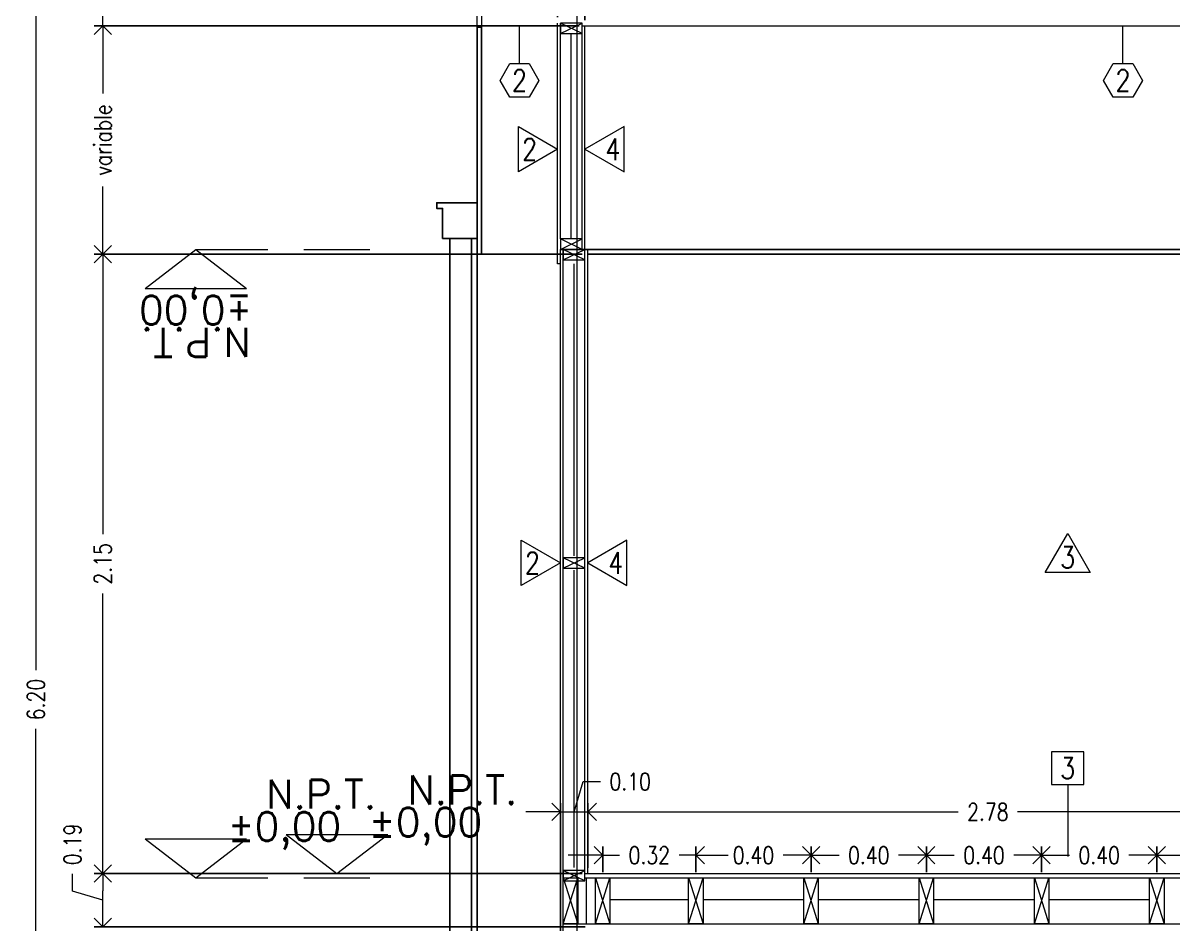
# Model space of a CAD drawing. Header units: inches. Extents: x 10.8 to 60.4, y 12.2 to 79.7.
# Drawn here: x 46.692 to 50.683, y 19.751 to 22.876 of the extents above; entities that cross this region are included whole.
import ezdxf
from ezdxf.enums import TextEntityAlignment as Align

# ---------------------------------------------------------------- set-up
doc = ezdxf.new("R2010")
doc.units = ezdxf.units.IN
doc.header["$MEASUREMENT"] = 0
doc.linetypes.add('HIDDEN', pattern=[0.375, 0.25, -0.125])
doc.layers.get('DEFPOINTS').update_dxf_attribs({"color": 210})
for name, color, linetype, lineweight in [('A-ANNO-DIMS', 3, 'Continuous', 18), ('A-ANNO-SYMB', 3, 'Continuous', 18), ('A-ANNO-TEXT', 3, 'Continuous', 18), ('A-DETL-MBND', 3, 'Continuous', 18), ('A-ELEV-MBE2', 4, 'Continuous', 25), ('A-ELEV-OVHD', 3, 'HIDDEN', 18), ('A-WALL-PATT', 8, 'Continuous', 18), ('A-WALL-STUD', 3, 'Continuous', 18)]:
    doc.layers.add(name, color=color, linetype=linetype, lineweight=lineweight)
doc.styles.add('E-ROMANS', font='romans.shx', dxfattribs={"width": 0.8})
doc.dimstyles.new('E-0050_ARW_12', dxfattribs={"dimscale": 0.001, "dimtxt": 60, "dimasz": 60, "dimexe": 30, "dimexo": 20, "dimgap": 30, "dimtad": 0, "dimzin": 0, "dimdsep": 46, "dimtxsty": 'E-ROMANS', "dimblk": 'OPEN90', "dimcen": 30, "dimclrd": 256, "dimclre": 256, "dimclrt": 256, "dimadec": 0, "dimazin": 0, "dimtfac": 1, "dimtmove": 1, "dimatfit": 3, "dimldrblk": 'OPEN90', "dimfxl": 1, "dimtfill": 1, "dimtolj": 1, "dimtzin": 0, "dimlwd": -1, "dimarcsym": 0})

# ---------------------------------------------------------------- blocks, each defined once
blk = doc.blocks.new('_Open90')
at = {"color": 0, "linetype": 'ByBlock', "lineweight": -2}
for p, q in [((0, 0), (-1, 0)), ((-0.5, 0.5), (0, 0)), ((0, 0), (-0.5, -0.5))]:
    blk.add_line(p, q, dxfattribs=at)
blk = doc.blocks.new('*D1370')
at = {"layer": 'A-ANNO-DIMS', "lineweight": -2, "transparency": 16777216}
for p, q in [((48.7036, 19.9313), (48.7036, 20.0195)), ((49.0266, 19.9313), (49.0266, 20.0195))]:
    blk.add_line(p, q, dxfattribs=at)
at = {"layer": 'A-ANNO-DIMS', "transparency": 16777216}
for p, q in [((48.6436, 19.9895), (48.5836, 19.9895)), ((48.7036, 19.9895), (48.762, 19.9895)), ((49.0266, 19.9895), (48.9683, 19.9895)), ((49.0866, 19.9895), (49.1466, 19.9895))]:
    blk.add_line(p, q, dxfattribs=at)
at = {"layer": 'DEFPOINTS', "color": 0, "transparency": 16777216}
for p in [(49.0266, 19.9895), (48.7036, 19.9113), (49.0266, 19.9113)]:
    blk.add_point(p, dxfattribs=at)
at = {"layer": 'A-ANNO-DIMS', "transparency": 16777216, "xscale": 0.06, "yscale": 0.06, "zscale": 0.06}
blk.add_blockref('_Open90', (48.7036, 19.9895), dxfattribs=at)
at = {"layer": 'A-ANNO-DIMS', "transparency": 16777216, "xscale": 0.06, "yscale": 0.06, "zscale": 0.06, "rotation": 180}
blk.add_blockref('_Open90', (49.0266, 19.9895), dxfattribs=at)
at = {"layer": 'A-ANNO-DIMS', "transparency": 16777216, "insert": (48.8651, 19.9895), "char_height": 0.06, "attachment_point": 5, "style": 'E-ROMANS', "bg_fill": 3, "box_fill_scale": 1.25, "bg_fill_color": 256, "bg_fill_true_color": 13158600, "bg_fill_transparency": 0}
blk.add_mtext('\\A1;0.32', dxfattribs=at)
blk = doc.blocks.new('*D1371')
at = {"layer": 'A-ANNO-DIMS', "lineweight": -2, "transparency": 16777216}
for p, q in [((49.0266, 19.9313), (49.0266, 20.0195)), ((49.4266, 19.9313), (49.4266, 20.0195))]:
    blk.add_line(p, q, dxfattribs=at)
at = {"layer": 'A-ANNO-DIMS', "transparency": 16777216}
for p, q in [((49.0866, 19.9895), (49.1235, 19.9895)), ((49.3666, 19.9895), (49.3298, 19.9895))]:
    blk.add_line(p, q, dxfattribs=at)
at = {"layer": 'DEFPOINTS', "color": 0, "transparency": 16777216}
for p in [(49.4266, 19.9895), (49.0266, 19.9113), (49.4266, 19.9113)]:
    blk.add_point(p, dxfattribs=at)
at = {"layer": 'A-ANNO-DIMS', "transparency": 16777216, "xscale": 0.06, "yscale": 0.06, "zscale": 0.06, "rotation": 180}
blk.add_blockref('_Open90', (49.0266, 19.9895), dxfattribs=at)
at = {"layer": 'A-ANNO-DIMS', "transparency": 16777216, "xscale": 0.06, "yscale": 0.06, "zscale": 0.06}
blk.add_blockref('_Open90', (49.4266, 19.9895), dxfattribs=at)
at = {"layer": 'A-ANNO-DIMS', "transparency": 16777216, "insert": (49.2266, 19.9895), "char_height": 0.06, "attachment_point": 5, "style": 'E-ROMANS', "bg_fill": 3, "box_fill_scale": 1.25, "bg_fill_color": 256, "bg_fill_true_color": 13158600, "bg_fill_transparency": 0}
blk.add_mtext('\\A1;0.40', dxfattribs=at)
blk = doc.blocks.new('*D1372')
at = {"layer": 'A-ANNO-DIMS', "lineweight": -2, "transparency": 16777216}
for p, q in [((49.4266, 19.9313), (49.4266, 20.0195)), ((49.8266, 19.9313), (49.8266, 20.0195))]:
    blk.add_line(p, q, dxfattribs=at)
at = {"layer": 'A-ANNO-DIMS', "transparency": 16777216}
for p, q in [((49.4866, 19.9895), (49.5235, 19.9895)), ((49.7666, 19.9895), (49.7298, 19.9895))]:
    blk.add_line(p, q, dxfattribs=at)
at = {"layer": 'DEFPOINTS', "color": 0, "transparency": 16777216}
for p in [(49.8266, 19.9895), (49.4266, 19.9113), (49.8266, 19.9113)]:
    blk.add_point(p, dxfattribs=at)
at = {"layer": 'A-ANNO-DIMS', "transparency": 16777216, "xscale": 0.06, "yscale": 0.06, "zscale": 0.06, "rotation": 180}
blk.add_blockref('_Open90', (49.4266, 19.9895), dxfattribs=at)
at = {"layer": 'A-ANNO-DIMS', "transparency": 16777216, "xscale": 0.06, "yscale": 0.06, "zscale": 0.06}
blk.add_blockref('_Open90', (49.8266, 19.9895), dxfattribs=at)
at = {"layer": 'A-ANNO-DIMS', "transparency": 16777216, "insert": (49.6266, 19.9895), "char_height": 0.06, "attachment_point": 5, "style": 'E-ROMANS', "bg_fill": 3, "box_fill_scale": 1.25, "bg_fill_color": 256, "bg_fill_true_color": 13158600, "bg_fill_transparency": 0}
blk.add_mtext('\\A1;0.40', dxfattribs=at)
blk = doc.blocks.new('*D1373')
at = {"layer": 'A-ANNO-DIMS', "lineweight": -2, "transparency": 16777216}
for p, q in [((49.8266, 19.9313), (49.8266, 20.0195)), ((50.2266, 19.9313), (50.2266, 20.0195))]:
    blk.add_line(p, q, dxfattribs=at)
at = {"layer": 'A-ANNO-DIMS', "transparency": 16777216}
for p, q in [((49.8866, 19.9895), (49.9235, 19.9895)), ((50.1666, 19.9895), (50.1298, 19.9895))]:
    blk.add_line(p, q, dxfattribs=at)
at = {"layer": 'DEFPOINTS', "color": 0, "transparency": 16777216}
for p in [(50.2266, 19.9895), (49.8266, 19.9113), (50.2266, 19.9113)]:
    blk.add_point(p, dxfattribs=at)
at = {"layer": 'A-ANNO-DIMS', "transparency": 16777216, "xscale": 0.06, "yscale": 0.06, "zscale": 0.06, "rotation": 180}
blk.add_blockref('_Open90', (49.8266, 19.9895), dxfattribs=at)
at = {"layer": 'A-ANNO-DIMS', "transparency": 16777216, "xscale": 0.06, "yscale": 0.06, "zscale": 0.06}
blk.add_blockref('_Open90', (50.2266, 19.9895), dxfattribs=at)
at = {"layer": 'A-ANNO-DIMS', "transparency": 16777216, "insert": (50.0266, 19.9895), "char_height": 0.06, "attachment_point": 5, "style": 'E-ROMANS', "bg_fill": 3, "box_fill_scale": 1.25, "bg_fill_color": 256, "bg_fill_true_color": 13158600, "bg_fill_transparency": 0}
blk.add_mtext('\\A1;0.40', dxfattribs=at)
blk = doc.blocks.new('*D1374')
at = {"layer": 'A-ANNO-DIMS', "lineweight": -2, "transparency": 16777216}
for p, q in [((50.2266, 19.9313), (50.2266, 20.0195)), ((50.6266, 19.9313), (50.6266, 20.0195))]:
    blk.add_line(p, q, dxfattribs=at)
at = {"layer": 'A-ANNO-DIMS', "transparency": 16777216}
for p, q in [((50.2866, 19.9895), (50.3235, 19.9895)), ((50.5666, 19.9895), (50.5298, 19.9895))]:
    blk.add_line(p, q, dxfattribs=at)
at = {"layer": 'DEFPOINTS', "color": 0, "transparency": 16777216}
for p in [(50.6266, 19.9895), (50.2266, 19.9113), (50.6266, 19.9113)]:
    blk.add_point(p, dxfattribs=at)
at = {"layer": 'A-ANNO-DIMS', "transparency": 16777216, "xscale": 0.06, "yscale": 0.06, "zscale": 0.06, "rotation": 180}
blk.add_blockref('_Open90', (50.2266, 19.9895), dxfattribs=at)
at = {"layer": 'A-ANNO-DIMS', "transparency": 16777216, "xscale": 0.06, "yscale": 0.06, "zscale": 0.06}
blk.add_blockref('_Open90', (50.6266, 19.9895), dxfattribs=at)
at = {"layer": 'A-ANNO-DIMS', "transparency": 16777216, "insert": (50.4266, 19.9895), "char_height": 0.06, "attachment_point": 5, "style": 'E-ROMANS', "bg_fill": 3, "box_fill_scale": 1.25, "bg_fill_color": 256, "bg_fill_true_color": 13158600, "bg_fill_transparency": 0}
blk.add_mtext('\\A1;0.40', dxfattribs=at)
blk = doc.blocks.new('*D1375')
at = {"layer": 'A-ANNO-DIMS', "lineweight": -2, "transparency": 16777216}
for p, q in [((50.6266, 19.9313), (50.6266, 20.0195)), ((51.0266, 19.9313), (51.0266, 20.0195))]:
    blk.add_line(p, q, dxfattribs=at)
at = {"layer": 'A-ANNO-DIMS', "transparency": 16777216}
for p, q in [((50.6866, 19.9895), (50.7235, 19.9895)), ((50.9666, 19.9895), (50.9298, 19.9895))]:
    blk.add_line(p, q, dxfattribs=at)
at = {"layer": 'DEFPOINTS', "color": 0, "transparency": 16777216}
for p in [(51.0266, 19.9895), (50.6266, 19.9113), (51.0266, 19.9113)]:
    blk.add_point(p, dxfattribs=at)
at = {"layer": 'A-ANNO-DIMS', "transparency": 16777216, "xscale": 0.06, "yscale": 0.06, "zscale": 0.06, "rotation": 180}
blk.add_blockref('_Open90', (50.6266, 19.9895), dxfattribs=at)
at = {"layer": 'A-ANNO-DIMS', "transparency": 16777216, "xscale": 0.06, "yscale": 0.06, "zscale": 0.06}
blk.add_blockref('_Open90', (51.0266, 19.9895), dxfattribs=at)
at = {"layer": 'A-ANNO-DIMS', "transparency": 16777216, "insert": (50.8266, 19.9895), "char_height": 0.06, "attachment_point": 5, "style": 'E-ROMANS', "bg_fill": 3, "box_fill_scale": 1.25, "bg_fill_color": 256, "bg_fill_true_color": 13158600, "bg_fill_transparency": 0}
blk.add_mtext('\\A1;0.40', dxfattribs=at)
blk = doc.blocks.new('*D1391')
at = {"layer": 'A-ANNO-DIMS', "transparency": 16777216}
for p, q in [((48.5941, 23.8809), (48.6256, 23.9859)), ((48.6256, 23.9859), (48.6856, 23.9859)), ((48.4866, 23.8809), (48.4266, 23.8809)), ((48.5466, 23.8809), (48.6416, 23.8809)), ((48.5466, 23.8809), (48.6416, 23.8809)), ((48.7016, 23.8809), (48.7616, 23.8809))]:
    blk.add_line(p, q, dxfattribs=at)
at = {"layer": 'A-ANNO-DIMS', "lineweight": -2, "transparency": 16777216}
for p, q in [((48.5466, 22.8963), (48.5466, 23.9109)), ((48.6416, 22.8863), (48.6416, 23.9109))]:
    blk.add_line(p, q, dxfattribs=at)
at = {"layer": 'DEFPOINTS', "color": 0, "transparency": 16777216}
for p in [(48.6416, 23.8809), (48.5466, 22.8763), (48.6416, 22.8663)]:
    blk.add_point(p, dxfattribs=at)
at = {"layer": 'A-ANNO-DIMS', "transparency": 16777216, "xscale": 0.06, "yscale": 0.06, "zscale": 0.06}
blk.add_blockref('_Open90', (48.5466, 23.8809), dxfattribs=at)
at = {"layer": 'A-ANNO-DIMS', "transparency": 16777216, "xscale": 0.06, "yscale": 0.06, "zscale": 0.06, "rotation": 180}
blk.add_blockref('_Open90', (48.6416, 23.8809), dxfattribs=at)
at = {"layer": 'A-ANNO-DIMS', "transparency": 16777216, "insert": (48.7888, 23.9859), "char_height": 0.06, "attachment_point": 5, "style": 'E-ROMANS', "bg_fill": 3, "box_fill_scale": 1.25, "bg_fill_color": 256, "bg_fill_true_color": 13158600, "bg_fill_transparency": 0}
blk.add_mtext('\\A1;0.10', dxfattribs=at)
blk = doc.blocks.new('*D1392')
at = {"layer": 'A-ANNO-DIMS', "lineweight": -2, "transparency": 16777216}
for p, q in [((48.6416, 22.8863), (48.6416, 23.9109)), ((51.4286, 22.8963), (51.4286, 23.9109))]:
    blk.add_line(p, q, dxfattribs=at)
at = {"layer": 'A-ANNO-DIMS', "transparency": 16777216}
for p, q in [((48.7016, 23.8809), (49.9331, 23.8809)), ((51.3686, 23.8809), (50.1371, 23.8809))]:
    blk.add_line(p, q, dxfattribs=at)
at = {"layer": 'DEFPOINTS', "color": 0, "transparency": 16777216}
for p in [(51.4286, 23.8809), (51.4286, 22.8763), (48.6416, 22.8663)]:
    blk.add_point(p, dxfattribs=at)
at = {"layer": 'A-ANNO-DIMS', "transparency": 16777216, "xscale": 0.06, "yscale": 0.06, "zscale": 0.06, "rotation": 180}
blk.add_blockref('_Open90', (48.6416, 23.8809), dxfattribs=at)
at = {"layer": 'A-ANNO-DIMS', "transparency": 16777216, "xscale": 0.06, "yscale": 0.06, "zscale": 0.06}
blk.add_blockref('_Open90', (51.4286, 23.8809), dxfattribs=at)
at = {"layer": 'A-ANNO-DIMS', "transparency": 16777216, "insert": (50.0351, 23.8809), "char_height": 0.06, "attachment_point": 5, "style": 'E-ROMANS', "bg_fill": 3, "box_fill_scale": 1.25, "bg_fill_color": 256, "bg_fill_true_color": 13158600, "bg_fill_transparency": 0}
blk.add_mtext('\\A1;2.79', dxfattribs=at)
blk = doc.blocks.new('*D1306')
at = {"layer": 'A-ANNO-DIMS', "transparency": 16777216}
for p, q in [((46.8633, 19.8653), (46.8633, 19.9253)), ((46.9683, 19.8338), (46.8633, 19.8653)), ((46.9683, 19.8013), (46.9683, 19.8663))]:
    blk.add_line(p, q, dxfattribs=at)
at = {"layer": 'A-ANNO-DIMS', "lineweight": -2, "transparency": 16777216}
for p, q in [((48.6316, 19.9263), (46.9383, 19.9263)), ((48.6426, 19.7413), (46.9383, 19.7413))]:
    blk.add_line(p, q, dxfattribs=at)
at = {"layer": 'DEFPOINTS', "color": 0, "transparency": 16777216}
for p in [(46.9683, 19.9263), (48.6516, 19.9263), (48.6626, 19.7413)]:
    blk.add_point(p, dxfattribs=at)
at = {"layer": 'A-ANNO-DIMS', "transparency": 16777216, "xscale": 0.06, "yscale": 0.06, "zscale": 0.06}
for p, rotation in [((46.9683, 19.9263), 90), ((46.9683, 19.7413), 270)]:
    blk.add_blockref('_Open90', p, dxfattribs=dict(at, rotation=rotation))
at = {"layer": 'A-ANNO-DIMS', "transparency": 16777216, "insert": (46.8633, 20.0273), "char_height": 0.06, "attachment_point": 5, "rotation": 90, "style": 'E-ROMANS', "bg_fill": 3, "box_fill_scale": 1.25, "bg_fill_color": 256, "bg_fill_true_color": 13158600, "bg_fill_transparency": 0}
blk.add_mtext('\\A1;0.19', dxfattribs=at)
blk = doc.blocks.new('*D1396')
at = {"layer": 'A-ANNO-DIMS', "lineweight": -2, "transparency": 16777216}
for p, q in [((48.6316, 22.0745), (46.9383, 22.0745)), ((48.6316, 19.9263), (46.9383, 19.9263))]:
    blk.add_line(p, q, dxfattribs=at)
at = {"layer": 'A-ANNO-DIMS', "transparency": 16777216}
for p, q in [((46.9683, 22.0145), (46.9683, 21.1036)), ((46.9683, 19.9863), (46.9683, 20.8973))]:
    blk.add_line(p, q, dxfattribs=at)
at = {"layer": 'DEFPOINTS', "color": 0, "transparency": 16777216}
for p in [(46.9683, 22.0745), (48.6516, 22.0745), (48.6516, 19.9263)]:
    blk.add_point(p, dxfattribs=at)
at = {"layer": 'A-ANNO-DIMS', "transparency": 16777216, "xscale": 0.06, "yscale": 0.06, "zscale": 0.06}
for p, rotation in [((46.9683, 22.0745), 90), ((46.9683, 19.9263), 270)]:
    blk.add_blockref('_Open90', p, dxfattribs=dict(at, rotation=rotation))
at = {"layer": 'A-ANNO-DIMS', "transparency": 16777216, "insert": (46.9683, 21.0004), "char_height": 0.06, "attachment_point": 5, "rotation": 90, "style": 'E-ROMANS', "bg_fill": 3, "box_fill_scale": 1.25, "bg_fill_color": 256, "bg_fill_true_color": 13158600, "bg_fill_transparency": 0}
blk.add_mtext('\\A1;2.15', dxfattribs=at)
blk = doc.blocks.new('*D1397')
at = {"layer": 'A-ANNO-DIMS', "lineweight": -2, "transparency": 16777216}
for p, q in [((48.6216, 22.8663), (46.9383, 22.8663)), ((48.6316, 22.0745), (46.9383, 22.0745))]:
    blk.add_line(p, q, dxfattribs=at)
at = {"layer": 'A-ANNO-DIMS', "transparency": 16777216}
for p, q in [((46.9683, 22.8063), (46.9683, 22.6319)), ((46.9683, 22.1345), (46.9683, 22.309))]:
    blk.add_line(p, q, dxfattribs=at)
at = {"layer": 'DEFPOINTS', "color": 0, "transparency": 16777216}
for p in [(46.9683, 22.8663), (48.6416, 22.8663), (48.6516, 22.0745)]:
    blk.add_point(p, dxfattribs=at)
at = {"layer": 'A-ANNO-DIMS', "transparency": 16777216, "xscale": 0.06, "yscale": 0.06, "zscale": 0.06}
for p, rotation in [((46.9683, 22.8663), 90), ((46.9683, 22.0745), 270)]:
    blk.add_blockref('_Open90', p, dxfattribs=dict(at, rotation=rotation))
at = {"layer": 'A-ANNO-DIMS', "transparency": 16777216, "insert": (46.9683, 22.4704), "char_height": 0.06, "attachment_point": 5, "rotation": 90, "style": 'E-ROMANS', "bg_fill": 3, "box_fill_scale": 1.25, "bg_fill_color": 256, "bg_fill_true_color": 13158600, "bg_fill_transparency": 0}
blk.add_mtext('\\A1;variable', dxfattribs=at)
blk = doc.blocks.new('*D1307')
at = {"layer": 'A-ANNO-DIMS', "transparency": 16777216}
for p, q in [((46.9683, 23.0923), (46.9683, 23.1523)), ((46.8633, 22.9808), (46.8633, 23.0408)), ((46.9683, 22.8663), (46.9683, 23.0323)), ((46.9683, 22.8663), (46.9683, 23.0323)), ((46.9683, 22.9493), (46.8633, 22.9808)), ((46.9683, 22.8063), (46.9683, 22.7463))]:
    blk.add_line(p, q, dxfattribs=at)
at = {"layer": 'A-ANNO-DIMS', "lineweight": -2, "transparency": 16777216}
for p, q in [((48.2476, 23.0323), (46.9383, 23.0323)), ((48.6216, 22.8663), (46.9383, 22.8663))]:
    blk.add_line(p, q, dxfattribs=at)
at = {"layer": 'DEFPOINTS', "color": 0, "transparency": 16777216}
for p in [(46.9683, 23.0323), (48.2676, 23.0323), (48.6416, 22.8663)]:
    blk.add_point(p, dxfattribs=at)
at = {"layer": 'A-ANNO-DIMS', "transparency": 16777216, "xscale": 0.06, "yscale": 0.06, "zscale": 0.06}
for p, rotation in [((46.9683, 23.0323), 270), ((46.9683, 22.8663), 90)]:
    blk.add_blockref('_Open90', p, dxfattribs=dict(at, rotation=rotation))
at = {"layer": 'A-ANNO-DIMS', "transparency": 16777216, "insert": (46.8633, 23.144), "char_height": 0.06, "attachment_point": 5, "rotation": 90, "style": 'E-ROMANS', "bg_fill": 3, "box_fill_scale": 1.25, "bg_fill_color": 256, "bg_fill_true_color": 13158600, "bg_fill_transparency": 0}
blk.add_mtext('\\A1;0.17', dxfattribs=at)
blk = doc.blocks.new('*D1308')
at = {"layer": 'A-ANNO-DIMS', "lineweight": -2, "transparency": 16777216}
for p, q in [((48.2351, 23.6283), (46.7065, 23.6283)), ((48.5576, 17.4313), (46.7065, 17.4313))]:
    blk.add_line(p, q, dxfattribs=at)
at = {"layer": 'A-ANNO-DIMS', "transparency": 16777216}
for p, q in [((46.7365, 23.5683), (46.7365, 20.6318)), ((46.7365, 17.4913), (46.7365, 20.4278))]:
    blk.add_line(p, q, dxfattribs=at)
at = {"layer": 'DEFPOINTS', "color": 0, "transparency": 16777216}
for p in [(46.7365, 23.6283), (48.2551, 23.6283), (48.5776, 17.4313)]:
    blk.add_point(p, dxfattribs=at)
at = {"layer": 'A-ANNO-DIMS', "transparency": 16777216, "xscale": 0.06, "yscale": 0.06, "zscale": 0.06}
for p, rotation in [((46.7365, 23.6283), 90), ((46.7365, 17.4313), 270)]:
    blk.add_blockref('_Open90', p, dxfattribs=dict(at, rotation=rotation))
at = {"layer": 'A-ANNO-DIMS', "transparency": 16777216, "insert": (46.7365, 20.5298), "char_height": 0.06, "attachment_point": 5, "rotation": 90, "style": 'E-ROMANS', "bg_fill": 3, "box_fill_scale": 1.25, "bg_fill_color": 256, "bg_fill_true_color": 13158600, "bg_fill_transparency": 0}
blk.add_mtext('\\A1;6.20', dxfattribs=at)
blk = doc.blocks.new('*D1403')
at = {"layer": 'A-ANNO-DIMS', "transparency": 16777216}
for p, q in [((48.6041, 20.14), (48.6356, 20.245)), ((48.6356, 20.245), (48.6956, 20.245)), ((48.4966, 20.14), (48.4366, 20.14)), ((48.5566, 20.14), (48.6516, 20.14)), ((48.5566, 20.14), (48.6516, 20.14)), ((48.7116, 20.14), (48.7716, 20.14))]:
    blk.add_line(p, q, dxfattribs=at)
at = {"layer": 'A-ANNO-DIMS', "lineweight": -2, "transparency": 16777216}
for p, q in [((48.5566, 19.7213), (48.5566, 20.17)), ((48.6516, 19.9463), (48.6516, 20.17))]:
    blk.add_line(p, q, dxfattribs=at)
at = {"layer": 'DEFPOINTS', "color": 0, "transparency": 16777216}
for p in [(48.6516, 20.14), (48.6516, 19.9263), (48.5566, 19.7013)]:
    blk.add_point(p, dxfattribs=at)
at = {"layer": 'A-ANNO-DIMS', "transparency": 16777216, "xscale": 0.06, "yscale": 0.06, "zscale": 0.06}
blk.add_blockref('_Open90', (48.5566, 20.14), dxfattribs=at)
at = {"layer": 'A-ANNO-DIMS', "transparency": 16777216, "xscale": 0.06, "yscale": 0.06, "zscale": 0.06, "rotation": 180}
blk.add_blockref('_Open90', (48.6516, 20.14), dxfattribs=at)
at = {"layer": 'A-ANNO-DIMS', "transparency": 16777216, "insert": (48.7988, 20.245), "char_height": 0.06, "attachment_point": 5, "style": 'E-ROMANS', "bg_fill": 3, "box_fill_scale": 1.25, "bg_fill_color": 256, "bg_fill_true_color": 13158600, "bg_fill_transparency": 0}
blk.add_mtext('\\A1;0.10', dxfattribs=at)
blk = doc.blocks.new('*D1404')
at = {"layer": 'A-ANNO-DIMS', "lineweight": -2, "transparency": 16777216}
for p, q in [((48.6516, 19.9463), (48.6516, 20.17)), ((51.4286, 19.9463), (51.4286, 20.17))]:
    blk.add_line(p, q, dxfattribs=at)
at = {"layer": 'A-ANNO-DIMS', "transparency": 16777216}
for p, q in [((48.7116, 20.14), (49.937, 20.14)), ((51.3686, 20.14), (50.1433, 20.14))]:
    blk.add_line(p, q, dxfattribs=at)
at = {"layer": 'DEFPOINTS', "color": 0, "transparency": 16777216}
for p in [(51.4286, 20.14), (48.6516, 19.9263), (51.4286, 19.9263)]:
    blk.add_point(p, dxfattribs=at)
at = {"layer": 'A-ANNO-DIMS', "transparency": 16777216, "xscale": 0.06, "yscale": 0.06, "zscale": 0.06, "rotation": 180}
blk.add_blockref('_Open90', (48.6516, 20.14), dxfattribs=at)
at = {"layer": 'A-ANNO-DIMS', "transparency": 16777216, "xscale": 0.06, "yscale": 0.06, "zscale": 0.06}
blk.add_blockref('_Open90', (51.4286, 20.14), dxfattribs=at)
at = {"layer": 'A-ANNO-DIMS', "transparency": 16777216, "insert": (50.0401, 20.14), "char_height": 0.06, "attachment_point": 5, "style": 'E-ROMANS', "bg_fill": 3, "box_fill_scale": 1.25, "bg_fill_color": 256, "bg_fill_true_color": 13158600, "bg_fill_transparency": 0}
blk.add_mtext('\\A1;2.78', dxfattribs=at)

msp = doc.modelspace()

# ---------------------------------------------------------------- linework, layer by layer
at = {"layer": 'A-ANNO-SYMB'}
for p, q in [((48.4146, 22.7355), (48.4146, 22.8663)), ((50.509, 22.7355), (50.509, 22.8663))]:
    msp.add_line(p, q, dxfattribs=at)
at = {"layer": 'A-ANNO-SYMB', "linetype": 'HIDDEN'}
for p, q in [((47.2912, 22.0913), (47.8952, 22.0913)), ((47.2912, 19.9113), (47.8952, 19.9113))]:
    msp.add_line(p, q, dxfattribs=at)
at = {"layer": 'A-ANNO-SYMB'}
for points in [[(48.3809, 22.6188), (48.3473, 22.6771), (48.3809, 22.7355), (48.4483, 22.7355), (48.4819, 22.6771), (48.4483, 22.6188)], [(50.4753, 22.6188), (50.4417, 22.6771), (50.4753, 22.7355), (50.5427, 22.7355), (50.5763, 22.6771), (50.5427, 22.6188)], [(50.3173, 21.1062), (50.3957, 20.9703), (50.2389, 20.9703)]]:
    msp.add_lwpolyline(points, close=True, dxfattribs=at)
at = {"layer": 'A-ANNO-SYMB', "linetype": 'HIDDEN'}
msp.add_lwpolyline([(47.7811, 19.9263), (47.8952, 19.9263)], dxfattribs=at)
at = {"layer": 'A-DETL-MBND'}
for p, q in [((48.5466, 22.8663), (48.2826, 22.8663)), ((48.6316, 22.8663), (51.4286, 22.8663)), ((48.6416, 19.9263), (48.6416, 22.0913)), ((48.6516, 19.9263), (48.6516, 22.0913))]:
    msp.add_line(p, q, dxfattribs=at)
for points in [[(48.5566, 22.0413), (48.5466, 22.0413), (48.5466, 22.8763)], [(48.5566, 22.1273), (48.5566, 22.8763)], [(48.6316, 22.0913), (48.6416, 22.0913), (48.6416, 22.8663)], [(48.6316, 22.1273), (48.6316, 22.8403)], [(48.5666, 19.7013), (48.5566, 19.7013), (48.5566, 22.0913)], [(48.5666, 22.0913), (48.5566, 22.0913)], [(48.5666, 19.7513), (48.5666, 22.0913)], [(48.6416, 22.0913), (48.6516, 22.0913)], [(48.6416, 19.9263), (55.4906, 19.9263)], [(48.6416, 19.9113), (55.4906, 19.9113)], [(48.5776, 17.3013), (48.5666, 17.3013), (48.5666, 19.7513)], [(48.5666, 19.7513), (55.4796, 19.7513)]]:
    msp.add_lwpolyline(points, dxfattribs=at)
at = {"layer": 'A-ELEV-MBE2'}
for p, q in [((48.2676, 22.0745), (48.5466, 22.0745)), ((48.2676, 22.0745), (48.2676, 17.3013)), ((48.6516, 22.0745), (51.4286, 22.0745))]:
    msp.add_line(p, q, dxfattribs=at)
for points in [[(48.2676, 22.8613), (48.2676, 22.0745)], [(48.2826, 22.8613), (48.2826, 22.0745)], [(48.2676, 22.2531), (48.1276, 22.2531), (48.1276, 22.2331), (48.1476, 22.2331), (48.1476, 22.1293), (48.2676, 22.1293)], [(48.1726, 17.3013), (48.1726, 22.1293)], [(48.2476, 22.1293), (48.2476, 17.3013)]]:
    msp.add_lwpolyline(points, dxfattribs=at)
at = {"layer": 'A-ELEV-OVHD'}
for points in [[(48.5466, 22.4386), (48.4108, 22.3602), (48.4108, 22.5171)], [(48.6416, 22.4386), (48.7775, 22.3602), (48.7775, 22.5171)], [(48.5566, 21.0038), (48.4208, 20.9254), (48.4208, 21.0823)], [(48.6516, 21.0038), (48.7875, 20.9254), (48.7875, 21.0823)], [(50.3735, 20.348), (50.261, 20.348), (50.261, 20.2355), (50.3735, 20.2355)]]:
    msp.add_lwpolyline(points, close=True, dxfattribs=at)
at = {"layer": 'A-WALL-PATT', "ltscale": 0.1}
for p, q in [((48.5941, 22.1273), (48.5941, 22.8403)), ((48.6041, 21.0288), (48.6041, 22.0413)), ((48.7286, 19.8363), (49.0016, 19.8363)), ((49.0516, 19.8363), (49.4016, 19.8363)), ((49.4516, 19.8363), (49.8016, 19.8363)), ((49.8516, 19.8363), (50.2016, 19.8363)), ((50.2516, 19.8363), (50.6016, 19.8363))]:
    msp.add_line(p, q, dxfattribs=at)
at = {"layer": 'A-WALL-STUD'}
for points in [[(48.2826, 23.0323), (48.2826, 22.8763), (48.2826, 22.8613), (48.2676, 22.8613), (48.2676, 23.0323), (48.2826, 23.0323)], [(48.6786, 19.7513), (48.6786, 19.9113), (48.7286, 19.9113), (48.7286, 19.7513), (48.6786, 19.7513), (48.7286, 19.9113)], [(48.6786, 19.9113), (48.7286, 19.7513)], [(49.0016, 19.7513), (49.0016, 19.9113), (49.0516, 19.9113), (49.0516, 19.7513), (49.0016, 19.7513), (49.0516, 19.9113)], [(49.0016, 19.9113), (49.0516, 19.7513)], [(49.4016, 19.7513), (49.4016, 19.9113), (49.4516, 19.9113), (49.4516, 19.7513), (49.4016, 19.7513), (49.4516, 19.9113)], [(49.4016, 19.9113), (49.4516, 19.7513)], [(49.8016, 19.7513), (49.8016, 19.9113), (49.8516, 19.9113), (49.8516, 19.7513), (49.8016, 19.7513), (49.8516, 19.9113)], [(49.8016, 19.9113), (49.8516, 19.7513)], [(50.2016, 19.7513), (50.2016, 19.9113), (50.2516, 19.9113), (50.2516, 19.7513), (50.2016, 19.7513), (50.2516, 19.9113)], [(50.2016, 19.9113), (50.2516, 19.7513)], [(50.6016, 19.7513), (50.6016, 19.9113), (50.6516, 19.9113), (50.6516, 19.7513), (50.6016, 19.7513), (50.6516, 19.9113)], [(50.6016, 19.9113), (50.6516, 19.7513)]]:
    msp.add_lwpolyline(points, dxfattribs=at)

# ---------------------------------------------------------------- texts
at = {"layer": 'A-ANNO-TEXT', "char_height": 0.075, "attachment_point": 5, "style": 'E-ROMANS'}
for s, insert, rotation in [('\\pi-0.45,l0.45,t0.45;2', (48.4146, 22.6771), 359.9995), ('\\pi-0.45,l0.45,t0.45;2', (50.509, 22.6771), 359.9995), ('\\pi-0.45,l0.45,t0.45;2', (48.4497, 22.4386), 359.9995), ('\\pi-0.45,l0.45,t0.45;4', (48.7385, 22.4386), 0.0005), ('\\pi-0.45,l0.45,t0.45;2', (48.4597, 21.0038), 359.9995), ('\\pi-0.45,l0.45,t0.45;4', (48.7485, 21.0038), 0.0005), ('\\pi-0.45,l0.45,t0.45;3', (50.3173, 21.0229), 359.9995), ('\\pi-0.45,l0.45,t0.45;3', (50.3173, 20.2918), 359.9995)]:
    msp.add_mtext(s, dxfattribs=dict(at, insert=insert, rotation=rotation))

# ---------------------------------------------------------------- next in the draw order: dimensions: what is measured, and where the dimension line sits
at = {"layer": 'A-ANNO-DIMS'}
dim = msp.add_linear_dim(base=(49.0266, 19.9895), p1=(48.7036, 19.9113), p2=(49.0266, 19.9113), dimstyle='E-0050_ARW_12', dxfattribs=at)
dim.commit()
dim.dimension.update_dxf_attribs({"geometry": '*D1370', "text_midpoint": (48.8651, 19.9895)})

# ---------------------------------------------------------------- next in the draw order: linework, layer by layer
at = {"layer": 'A-ANNO-SYMB'}
msp.add_line((48.6151, 15.8818), (48.6151, 24.4916), dxfattribs=at)
at = {"layer": 'A-WALL-PATT', "ltscale": 0.1}
for p, q in [((48.6041, 19.9473), (48.6041, 20.9788)), ((48.6466, 19.7513), (48.6466, 19.9113))]:
    msp.add_line(p, q, dxfattribs=at)

# ---------------------------------------------------------------- next in the draw order: dimensions: what is measured, and where the dimension line sits
at = {"layer": 'A-ANNO-DIMS'}
dim = msp.add_linear_dim(base=(49.4266, 19.9895), p1=(49.0266, 19.9113), p2=(49.4266, 19.9113), dimstyle='E-0050_ARW_12', dxfattribs=at)
dim.commit()
dim.dimension.update_dxf_attribs({"geometry": '*D1371', "text_midpoint": (49.2266, 19.9895)})

# ---------------------------------------------------------------- next in the draw order: dimensions: what is measured, and where the dimension line sits
for base, p1, p2, picture, middle in [((48.6416122045, 23.8809407177), (48.5466122045, 22.8763381737), (48.6416122045, 22.8663381737), '*D1391', (48.7156122045, 23.9859407177)), ((49.8266, 19.9895), (49.4266, 19.9113), (49.8266, 19.9113), '*D1372', (49.6266, 19.9895))]:
    dim = msp.add_linear_dim(base=base, p1=p1, p2=p2, dimstyle='E-0050_ARW_12', dxfattribs=at)
    dim.commit()
    dim.dimension.update_dxf_attribs({"geometry": picture, "text_midpoint": middle})
dim = msp.add_linear_dim(base=(46.9683114576, 19.9263100213), p1=(48.6626164921, 19.7413100213), p2=(48.6516122045, 19.9263100213), angle=90, dimstyle='E-0050_ARW_12', dxfattribs=at)
dim.commit()
dim.dimension.update_dxf_attribs({"geometry": '*D1306', "text_midpoint": (46.8633114576, 19.9553100213)})

# ---------------------------------------------------------------- next in the draw order: dimensions: what is measured, and where the dimension line sits
for base, p1, p2, picture, middle in [((51.4286, 23.8809), (48.6416, 22.8663), (51.4286, 22.8763), '*D1392', (50.0351, 23.8809)), ((50.2266, 19.9895), (49.8266, 19.9113), (50.2266, 19.9113), '*D1373', (50.0266, 19.9895))]:
    dim = msp.add_linear_dim(base=base, p1=p1, p2=p2, dimstyle='E-0050_ARW_12', dxfattribs=at)
    dim.commit()
    dim.dimension.update_dxf_attribs({"geometry": picture, "text_midpoint": middle})
dim = msp.add_linear_dim(base=(46.9683, 22.0745), p1=(48.6516, 19.9263), p2=(48.6516, 22.0745), angle=90, dimstyle='E-0050_ARW_12', dxfattribs=at)
dim.commit()
dim.dimension.update_dxf_attribs({"geometry": '*D1396', "text_midpoint": (46.9683, 21.0004)})

# ---------------------------------------------------------------- next in the draw order: dimensions: what is measured, and where the dimension line sits
dim = msp.add_linear_dim(base=(46.9683, 22.8663), p1=(48.6516, 22.0745), p2=(48.6416, 22.8663), angle=90, text='variable', dimstyle='E-0050_ARW_12', dxfattribs=at)
dim.commit()
dim.dimension.update_dxf_attribs({"geometry": '*D1397', "text_midpoint": (46.9683, 22.4704)})
dim = msp.add_linear_dim(base=(50.6266, 19.9895), p1=(50.2266, 19.9113), p2=(50.6266, 19.9113), dimstyle='E-0050_ARW_12', dxfattribs=at)
dim.commit()
dim.dimension.update_dxf_attribs({"geometry": '*D1374', "text_midpoint": (50.4266, 19.9895)})

# ---------------------------------------------------------------- next in the draw order: linework, layer by layer
msp.add_line((48.6041, 22.0913), (51.6574, 22.0913))
at = {"layer": 'A-ELEV-OVHD'}
msp.add_line((50.3173, 20.2355), (50.3173, 19.9263), dxfattribs=at)

# ---------------------------------------------------------------- next in the draw order: dimensions: what is measured, and where the dimension line sits
at = {"layer": 'A-ANNO-DIMS'}
dim = msp.add_linear_dim(base=(46.9683, 23.0323), p1=(48.6416, 22.8663), p2=(48.2676, 23.0323), angle=90, dimstyle='E-0050_ARW_12', dxfattribs=at)
dim.commit()
dim.dimension.update_dxf_attribs({"geometry": '*D1307', "text_midpoint": (46.8633, 23.0708)})
dim = msp.add_linear_dim(base=(51.0266, 19.9895), p1=(50.6266, 19.9113), p2=(51.0266, 19.9113), dimstyle='E-0050_ARW_12', dxfattribs=at)
dim.commit()
dim.dimension.update_dxf_attribs({"geometry": '*D1375', "text_midpoint": (50.8266, 19.9895)})

# ---------------------------------------------------------------- next in the draw order: dimensions: what is measured, and where the dimension line sits
dim = msp.add_linear_dim(base=(46.7365, 23.6283), p1=(48.5776, 17.4313), p2=(48.2551, 23.6283), angle=90, dimstyle='E-0050_ARW_12', dxfattribs=at)
dim.commit()
dim.dimension.update_dxf_attribs({"geometry": '*D1308', "text_midpoint": (46.7365, 20.5298)})

# ---------------------------------------------------------------- next in the draw order: linework, layer by layer
at = {"layer": 'A-ANNO-SYMB'}
for points in [[(47.1151, 21.9554), (47.2912, 22.0913), (47.4672, 21.9554)], [(47.1151, 21.9554), (47.4672, 21.9554)], [(47.1151, 20.0472), (47.4672, 20.0472)], [(47.1151, 20.0472), (47.2912, 19.9113), (47.4672, 20.0472)], [(47.6051, 20.0622), (47.9572, 20.0622)], [(47.6051, 20.0622), (47.7811, 19.9263), (47.9572, 20.0622)]]:
    msp.add_lwpolyline(points, dxfattribs=at)
at = {"layer": 'A-WALL-STUD'}
for p, q in [((48.5566, 22.8403), (48.6316, 22.8763)), ((48.6316, 22.8403), (48.5566, 22.8763)), ((48.5566, 22.0913), (48.6316, 22.1273)), ((48.6316, 22.0913), (48.5566, 22.1273)), ((48.5666, 22.0553), (48.6416, 22.0913)), ((48.6416, 22.0553), (48.5666, 22.0913)), ((48.5666, 20.9858), (48.6416, 21.0218)), ((48.6416, 20.9858), (48.5666, 21.0218))]:
    msp.add_line(p, q, dxfattribs=at)
for points in [[(48.5566, 22.8403), (48.6316, 22.8403), (48.6316, 22.8763), (48.5566, 22.8763)], [(48.5566, 22.0913), (48.6316, 22.0913), (48.6316, 22.1273), (48.5566, 22.1273)], [(48.5666, 22.0553), (48.6416, 22.0553), (48.6416, 22.0913), (48.5666, 22.0913)], [(48.5666, 20.9858), (48.6416, 20.9858), (48.6416, 21.0218), (48.5666, 21.0218)]]:
    msp.add_lwpolyline(points, close=True, dxfattribs=at)
for points in [[(48.5666, 19.7513), (48.5666, 19.9113), (48.6166, 19.9113), (48.6166, 19.7513), (48.5666, 19.7513), (48.6166, 19.9113)], [(48.5666, 19.9113), (48.6166, 19.7513)]]:
    msp.add_lwpolyline(points, dxfattribs=at)

# ---------------------------------------------------------------- next in the draw order: texts
at = {"layer": 'A-ANNO-TEXT', "style": 'E-ROMANS'}
for tag, text, p in [('%%P0,00', '0.00', (47.2912, 21.9601)), ('N.P.T.', 'N.', (47.2912, 21.8485))]:
    msp.add_attdef(tag, text=text, height=0.1, rotation=180, dxfattribs=at).set_placement(p, align=Align.BOTTOM_CENTER)
for tag, text, p in [('N.P.T.', 'N.', (47.7265, 20.1213)), ('N.P.T.', 'N.', (48.2165, 20.1363)), ('%%P0,00', '0.00', (47.5983, 20.0097)), ('%%P0,00', '0.00', (48.0883, 20.0247))]:
    msp.add_attdef(tag, text=text, height=0.1, dxfattribs=at).set_placement(p, align=Align.BOTTOM_CENTER)

# ---------------------------------------------------------------- next in the draw order: dimensions: what is measured, and where the dimension line sits
at = {"layer": 'A-ANNO-DIMS'}
dim = msp.add_linear_dim(base=(48.6516122045, 20.1400051194), p1=(48.5566122045, 19.701306929), p2=(48.6516122045, 19.9263100213), dimstyle='E-0050_ARW_12', dxfattribs=at)
dim.commit()
dim.dimension.update_dxf_attribs({"geometry": '*D1403', "text_midpoint": (48.7256122045, 20.2450051194)})

# ---------------------------------------------------------------- next in the draw order: dimensions: what is measured, and where the dimension line sits
dim = msp.add_linear_dim(base=(51.4286, 20.14), p1=(48.6516, 19.9263), p2=(51.4286, 19.9263), dimstyle='E-0050_ARW_12', dxfattribs=at)
dim.commit()
dim.dimension.update_dxf_attribs({"geometry": '*D1404', "text_midpoint": (50.0401, 20.14)})

# ---------------------------------------------------------------- next in the draw order: linework, layer by layer
at = {"layer": 'A-WALL-STUD'}
for p, q in [((48.5666, 19.9013), (48.6416, 19.9373)), ((48.6416, 19.9013), (48.5666, 19.9373))]:
    msp.add_line(p, q, dxfattribs=at)
msp.add_lwpolyline([(48.5666, 19.9013), (48.6416, 19.9013), (48.6416, 19.9373), (48.5666, 19.9373)], close=True, dxfattribs=at)

doc.saveas('drawing.dxf')
